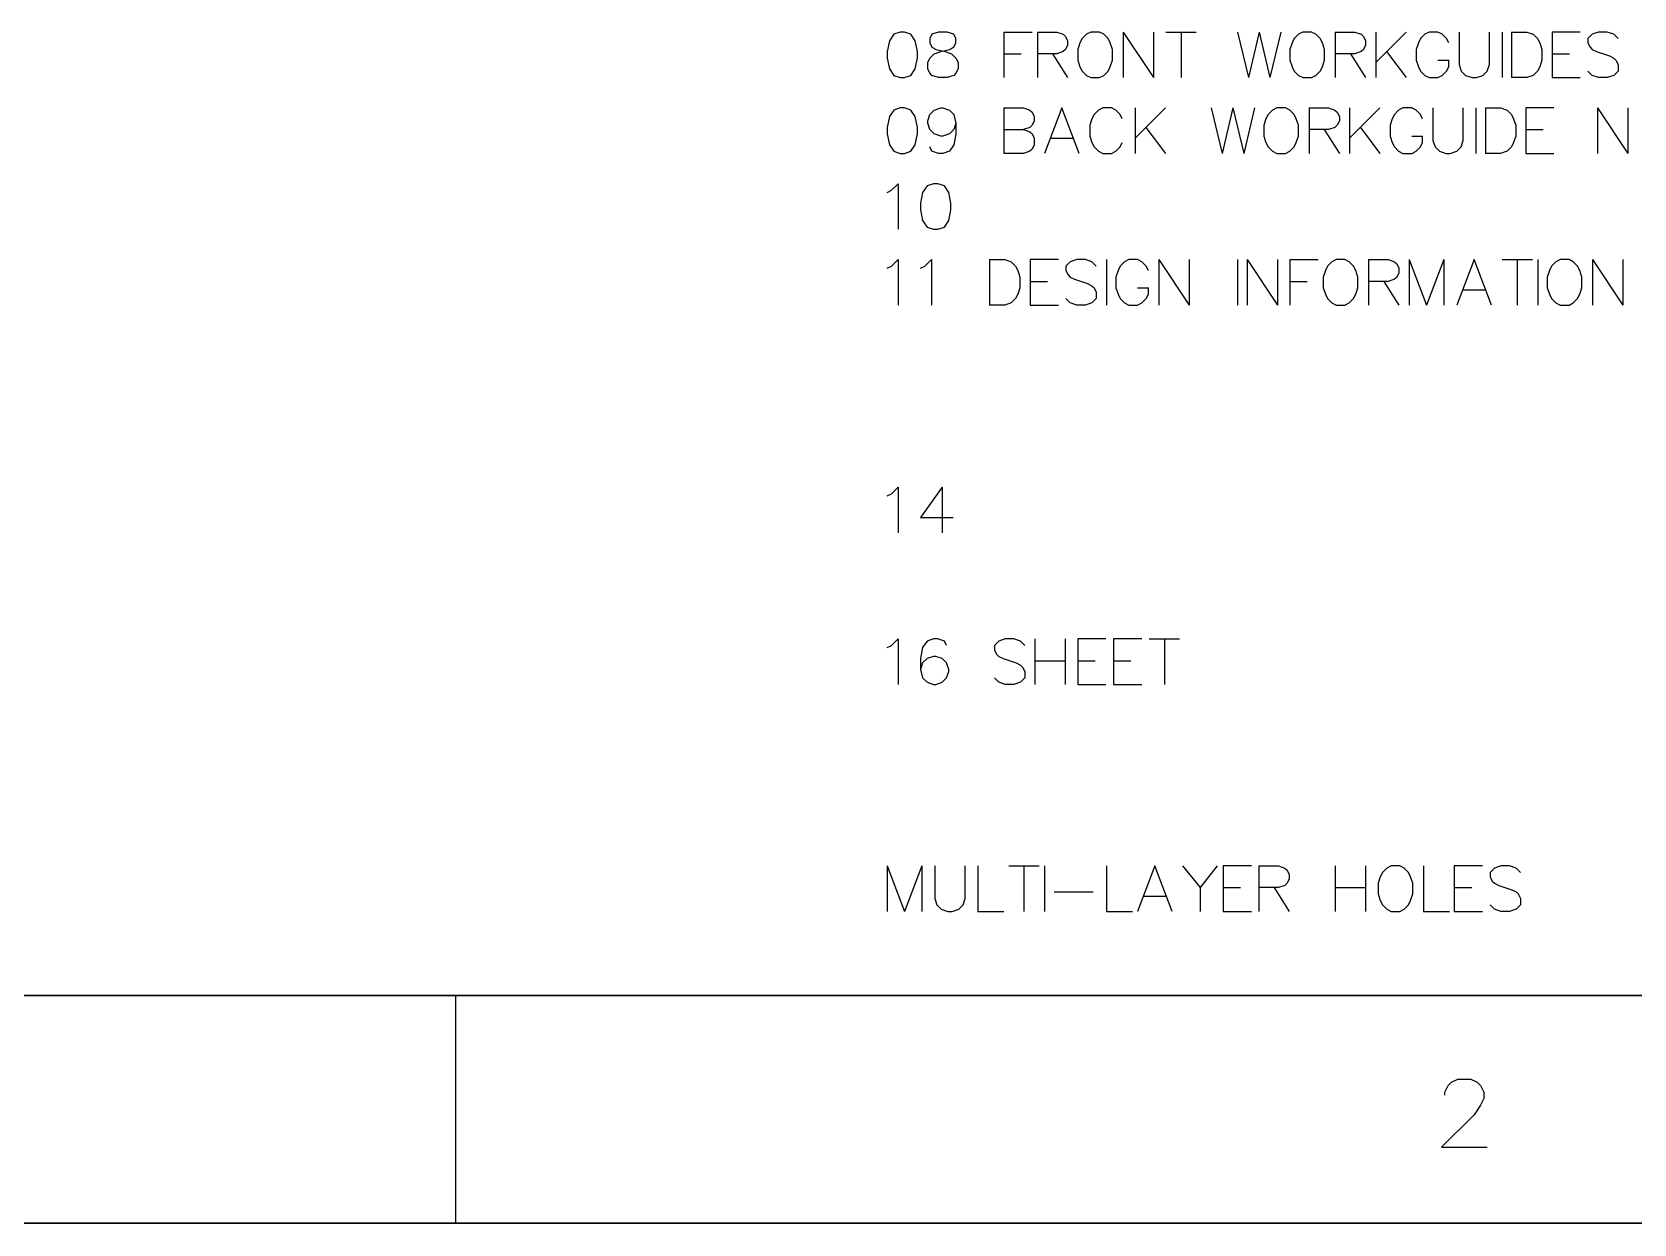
# Model space of a CAD drawing. Header units: millimetres. Extents: x 1.5 to 17.5, y 1 to 11.2.
# Drawn here: x 3.592 to 5.704, y 0.999 to 2.57 of the extents above; entities that cross this region are included whole.
import ezdxf

# ---------------------------------------------------------------- set-up
doc = ezdxf.new("R2010")
doc.units = ezdxf.units.MM
doc.header["$MEASUREMENT"] = 0
for name, color, linetype in [('Mechanical10', 56, 'Continuous'), ('Mechanical11', 56, 'Continuous'), ('Mechanical14', 56, 'Continuous'), ('Mechanical16', 56, 'Continuous'), ('Mechanical8', 56, 'Continuous'), ('Mechanical9', 56, 'Continuous'), ('MultiLayer', 9, 'Continuous')]:
    doc.layers.add(name, color=color, linetype=linetype)

msp = doc.modelspace()

# ---------------------------------------------------------------- linework, layer by layer
at = {"layer": 'Mechanical10'}
for p, q in [((4.7247, 2.3614), (4.7333, 2.37)), ((4.7333, 2.37), (4.7333, 2.31)), ((4.7716, 2.3671), (4.7658, 2.3586)), ((4.7801, 2.37), (4.7716, 2.3671)), ((4.7858, 2.37), (4.7801, 2.37)), ((4.7944, 2.3671), (4.7858, 2.37)), ((4.8001, 2.3586), (4.7944, 2.3671)), ((4.719, 2.3586), (4.7247, 2.3614)), ((4.7658, 2.3586), (4.763, 2.3443)), ((4.803, 2.3443), (4.8001, 2.3586)), ((4.763, 2.3443), (4.763, 2.3357)), ((4.763, 2.3357), (4.7658, 2.3214)), ((4.8001, 2.3214), (4.803, 2.3357)), ((4.803, 2.3357), (4.803, 2.3443)), ((4.7658, 2.3214), (4.7716, 2.3129)), ((4.7716, 2.3129), (4.7801, 2.31)), ((4.7801, 2.31), (4.7858, 2.31)), ((4.7858, 2.31), (4.7944, 2.3129)), ((4.7944, 2.3129), (4.8001, 2.3214))]:
    msp.add_line(p, q, dxfattribs=at)
at = {"layer": 'Mechanical11'}
for p, q in [((4.719, 2.2586), (4.7247, 2.2614)), ((4.7247, 2.2614), (4.7333, 2.27)), ((4.7333, 2.27), (4.7333, 2.21)), ((4.763, 2.2586), (4.7687, 2.2614)), ((4.7687, 2.2614), (4.7773, 2.27)), ((4.7773, 2.27), (4.7773, 2.21)), ((4.8541, 2.27), (4.8541, 2.21)), ((4.8541, 2.27), (4.8741, 2.27)), ((4.8741, 2.27), (4.8827, 2.2671)), ((4.8827, 2.2671), (4.8884, 2.2614)), ((4.8884, 2.2614), (4.8912, 2.2557)), ((4.9447, 2.27), (4.9075, 2.27)), ((4.9075, 2.27), (4.9075, 2.21)), ((4.9604, 2.2671), (4.9547, 2.2614)), ((4.9547, 2.2614), (4.9547, 2.2557)), ((4.9689, 2.27), (4.9604, 2.2671)), ((4.9804, 2.27), (4.9689, 2.27)), ((4.9889, 2.2671), (4.9804, 2.27)), ((4.9947, 2.2614), (4.9889, 2.2671)), ((5.0081, 2.27), (5.0081, 2.21)), ((5.0264, 2.2614), (5.0235, 2.2557)), ((5.0321, 2.2671), (5.0264, 2.2614)), ((5.0378, 2.27), (5.0321, 2.2671)), ((5.0492, 2.27), (5.0378, 2.27)), ((5.0549, 2.2671), (5.0492, 2.27)), ((5.0606, 2.2614), (5.0549, 2.2671)), ((5.0635, 2.2557), (5.0606, 2.2614)), ((5.0772, 2.27), (5.0772, 2.21)), ((5.0772, 2.27), (5.1172, 2.21)), ((5.1172, 2.27), (5.1172, 2.21)), ((5.1809, 2.27), (5.1809, 2.21)), ((5.1935, 2.27), (5.1935, 2.21)), ((5.1935, 2.27), (5.2335, 2.21)), ((5.2335, 2.27), (5.2335, 2.21)), ((5.25, 2.27), (5.25, 2.21)), ((5.25, 2.27), (5.2872, 2.27)), ((5.2997, 2.2614), (5.2969, 2.2557)), ((5.3054, 2.2671), (5.2997, 2.2614)), ((5.3112, 2.27), (5.3054, 2.2671)), ((5.3226, 2.27), (5.3112, 2.27)), ((5.3283, 2.2671), (5.3226, 2.27)), ((5.334, 2.2614), (5.3283, 2.2671)), ((5.3369, 2.2557), (5.334, 2.2614)), ((5.3537, 2.27), (5.3537, 2.21)), ((5.3537, 2.27), (5.3794, 2.27)), ((5.3794, 2.27), (5.388, 2.2671)), ((5.388, 2.2671), (5.3909, 2.2643)), ((5.3909, 2.2643), (5.3937, 2.2586)), ((5.4071, 2.27), (5.4071, 2.21)), ((5.4071, 2.27), (5.43, 2.21)), ((5.4528, 2.27), (5.43, 2.21)), ((5.4528, 2.27), (5.4528, 2.21)), ((5.4928, 2.27), (5.47, 2.21)), ((5.5157, 2.21), (5.4928, 2.27)), ((5.5297, 2.27), (5.5697, 2.27)), ((5.5497, 2.27), (5.5497, 2.21)), ((5.5768, 2.27), (5.5768, 2.21)), ((5.5951, 2.2614), (5.5922, 2.2557)), ((5.6008, 2.2671), (5.5951, 2.2614)), ((5.6065, 2.27), (5.6008, 2.2671)), ((5.618, 2.27), (5.6065, 2.27)), ((5.6237, 2.2671), (5.618, 2.27)), ((5.6294, 2.2614), (5.6237, 2.2671)), ((5.6322, 2.2557), (5.6294, 2.2614)), ((5.6491, 2.27), (5.6491, 2.21)), ((5.6491, 2.27), (5.6891, 2.21)), ((5.6891, 2.27), (5.6891, 2.21)), ((4.8912, 2.2557), (4.8941, 2.2471)), ((4.8941, 2.2471), (4.8941, 2.2329)), ((4.9075, 2.2414), (4.9304, 2.2414)), ((4.9547, 2.2557), (4.9575, 2.25)), ((4.9575, 2.25), (4.9604, 2.2471)), ((4.9604, 2.2471), (4.9661, 2.2443)), ((4.9661, 2.2443), (4.9832, 2.2386)), ((5.0235, 2.2557), (5.0206, 2.2471)), ((5.0206, 2.2471), (5.0206, 2.2329)), ((5.25, 2.2414), (5.2729, 2.2414)), ((5.2969, 2.2557), (5.294, 2.2471)), ((5.294, 2.2471), (5.294, 2.2329)), ((5.3397, 2.2471), (5.3369, 2.2557)), ((5.3397, 2.2329), (5.3397, 2.2471)), ((5.3794, 2.2414), (5.3537, 2.2414)), ((5.3737, 2.2414), (5.3937, 2.21)), ((5.388, 2.2443), (5.3794, 2.2414)), ((5.3909, 2.2471), (5.388, 2.2443)), ((5.3937, 2.2528), (5.3909, 2.2471)), ((5.3937, 2.2586), (5.3937, 2.2528)), ((5.5922, 2.2557), (5.5894, 2.2471)), ((5.5894, 2.2471), (5.5894, 2.2329)), ((5.6351, 2.2471), (5.6322, 2.2557)), ((5.6351, 2.2329), (5.6351, 2.2471)), ((4.8884, 2.2186), (4.8827, 2.2129)), ((4.8912, 2.2243), (4.8884, 2.2186)), ((4.8941, 2.2329), (4.8912, 2.2243)), ((4.9604, 2.2129), (4.9547, 2.2186)), ((4.9832, 2.2386), (4.9889, 2.2357)), ((4.9889, 2.2357), (4.9918, 2.2329)), ((4.9947, 2.2186), (4.9889, 2.2129)), ((4.9918, 2.2329), (4.9947, 2.2271)), ((4.9947, 2.2271), (4.9947, 2.2186)), ((5.0206, 2.2329), (5.0235, 2.2243)), ((5.0235, 2.2243), (5.0264, 2.2186)), ((5.0264, 2.2186), (5.0321, 2.2129)), ((5.0492, 2.2329), (5.0635, 2.2329)), ((5.0549, 2.2129), (5.0606, 2.2186)), ((5.0606, 2.2186), (5.0635, 2.2243)), ((5.0635, 2.2243), (5.0635, 2.2329)), ((5.294, 2.2329), (5.2969, 2.2243)), ((5.2969, 2.2243), (5.2997, 2.2186)), ((5.2997, 2.2186), (5.3054, 2.2129)), ((5.3283, 2.2129), (5.334, 2.2186)), ((5.334, 2.2186), (5.3369, 2.2243)), ((5.3369, 2.2243), (5.3397, 2.2329)), ((5.4786, 2.23), (5.5071, 2.23)), ((5.5894, 2.2329), (5.5922, 2.2243)), ((5.5922, 2.2243), (5.5951, 2.2186)), ((5.5951, 2.2186), (5.6008, 2.2129)), ((5.6237, 2.2129), (5.6294, 2.2186)), ((5.6294, 2.2186), (5.6322, 2.2243)), ((5.6322, 2.2243), (5.6351, 2.2329)), ((4.8741, 2.21), (4.8541, 2.21)), ((4.8827, 2.2129), (4.8741, 2.21)), ((4.9075, 2.21), (4.9447, 2.21)), ((4.9689, 2.21), (4.9604, 2.2129)), ((4.9804, 2.21), (4.9689, 2.21)), ((4.9889, 2.2129), (4.9804, 2.21)), ((5.0321, 2.2129), (5.0378, 2.21)), ((5.0378, 2.21), (5.0492, 2.21)), ((5.0492, 2.21), (5.0549, 2.2129)), ((5.3054, 2.2129), (5.3112, 2.21)), ((5.3112, 2.21), (5.3226, 2.21)), ((5.3226, 2.21), (5.3283, 2.2129)), ((5.6008, 2.2129), (5.6065, 2.21)), ((5.6065, 2.21), (5.618, 2.21)), ((5.618, 2.21), (5.6237, 2.2129))]:
    msp.add_line(p, q, dxfattribs=at)
at = {"layer": 'Mechanical14'}
for p, q in [((4.7247, 1.9614), (4.7333, 1.97)), ((4.7333, 1.97), (4.7333, 1.91)), ((4.7916, 1.97), (4.763, 1.93)), ((4.7916, 1.97), (4.7916, 1.91)), ((4.719, 1.9586), (4.7247, 1.9614)), ((4.763, 1.93), (4.8058, 1.93))]:
    msp.add_line(p, q, dxfattribs=at)
at = {"layer": 'Mechanical16'}
for p, q in [((4.719, 1.7586), (4.7247, 1.7614)), ((4.7247, 1.7614), (4.7333, 1.77)), ((4.7333, 1.77), (4.7333, 1.71)), ((4.7658, 1.7586), (4.763, 1.7443)), ((4.7716, 1.7671), (4.7658, 1.7586)), ((4.7801, 1.77), (4.7716, 1.7671)), ((4.7858, 1.77), (4.7801, 1.77)), ((4.7944, 1.7671), (4.7858, 1.77)), ((4.7973, 1.7614), (4.7944, 1.7671)), ((4.8661, 1.7671), (4.8604, 1.7614)), ((4.8604, 1.7614), (4.8604, 1.7557)), ((4.8604, 1.7557), (4.8633, 1.75)), ((4.8747, 1.77), (4.8661, 1.7671)), ((4.8861, 1.77), (4.8747, 1.77)), ((4.8947, 1.7671), (4.8861, 1.77)), ((4.9004, 1.7614), (4.8947, 1.7671)), ((4.9138, 1.77), (4.9138, 1.71)), ((4.9538, 1.77), (4.9538, 1.71)), ((5.0075, 1.77), (4.9704, 1.77)), ((4.9704, 1.77), (4.9704, 1.71)), ((5.0546, 1.77), (5.0175, 1.77)), ((5.0175, 1.77), (5.0175, 1.71)), ((5.0646, 1.77), (5.1046, 1.77)), ((5.0846, 1.77), (5.0846, 1.71)), ((4.763, 1.7443), (4.763, 1.73)), ((4.7658, 1.7386), (4.763, 1.73)), ((4.7716, 1.7443), (4.7658, 1.7386)), ((4.7801, 1.7471), (4.7716, 1.7443)), ((4.783, 1.7471), (4.7801, 1.7471)), ((4.7916, 1.7443), (4.783, 1.7471)), ((4.7973, 1.7386), (4.7916, 1.7443)), ((4.8001, 1.73), (4.7973, 1.7386)), ((4.8633, 1.75), (4.8661, 1.7471)), ((4.8661, 1.7471), (4.8718, 1.7443)), ((4.8718, 1.7443), (4.889, 1.7386)), ((4.889, 1.7386), (4.8947, 1.7357)), ((4.8947, 1.7357), (4.8975, 1.7329)), ((4.8975, 1.7329), (4.9004, 1.7271)), ((4.9138, 1.7414), (4.9538, 1.7414)), ((4.9704, 1.7414), (4.9932, 1.7414)), ((5.0175, 1.7414), (5.0404, 1.7414)), ((4.763, 1.73), (4.7658, 1.7186)), ((4.7658, 1.7186), (4.7716, 1.7129)), ((4.7716, 1.7129), (4.7801, 1.71)), ((4.783, 1.71), (4.7916, 1.7129)), ((4.7916, 1.7129), (4.7973, 1.7186)), ((4.7973, 1.7186), (4.8001, 1.7271)), ((4.8001, 1.7271), (4.8001, 1.73)), ((4.8661, 1.7129), (4.8604, 1.7186)), ((4.8747, 1.71), (4.8661, 1.7129)), ((4.8947, 1.7129), (4.8861, 1.71)), ((4.9004, 1.7186), (4.8947, 1.7129)), ((4.9004, 1.7271), (4.9004, 1.7186)), ((4.7801, 1.71), (4.783, 1.71)), ((4.8861, 1.71), (4.8747, 1.71)), ((4.9704, 1.71), (5.0075, 1.71)), ((5.0175, 1.71), (5.0546, 1.71)), ((5.4586, 1.1814), (5.4629, 1.1857)), ((5.4629, 1.1857), (5.4714, 1.19)), ((5.4714, 1.19), (5.4886, 1.19)), ((5.4886, 1.19), (5.4971, 1.1857)), ((5.4971, 1.1857), (5.5014, 1.1814)), ((5.4543, 1.1728), (5.4586, 1.1814)), ((5.4543, 1.1686), (5.4543, 1.1728)), ((5.5014, 1.1814), (5.5057, 1.1728)), ((5.5057, 1.1643), (5.5014, 1.1557)), ((5.5057, 1.1728), (5.5057, 1.1643)), ((5.4928, 1.1428), (5.45, 1.1)), ((5.5014, 1.1557), (5.4928, 1.1428)), ((5.45, 1.1), (5.51, 1.1))]:
    msp.add_line(p, q, dxfattribs=at)
at = {"layer": 'Mechanical16', "const_width": 0.002}
for points in [[(1.8, 1.3), (17.2, 1.3)], [(4.15, 1), (4.15, 1.3)], [(1.5, 1), (17.5, 1)]]:
    msp.add_lwpolyline(points, dxfattribs=at)
at = {"layer": 'Mechanical16', "const_width": 0.001}
for points in [[(4.1495, 1.3, 1), (4.1505, 1.3, 1)], [(4.1495, 1, 1), (4.1505, 1, 1)]]:
    msp.add_lwpolyline(points, format="xyb", close=True, dxfattribs=at)
at = {"layer": 'Mechanical8'}
for p, q in [((4.7219, 2.5586), (4.719, 2.5443)), ((4.7276, 2.5671), (4.7219, 2.5586)), ((4.7361, 2.57), (4.7276, 2.5671)), ((4.7419, 2.57), (4.7361, 2.57)), ((4.7504, 2.5671), (4.7419, 2.57)), ((4.7561, 2.5586), (4.7504, 2.5671)), ((4.759, 2.5443), (4.7561, 2.5586)), ((4.7781, 2.5671), (4.7753, 2.5614)), ((4.7753, 2.5614), (4.7753, 2.5557)), ((4.7753, 2.5557), (4.7781, 2.55)), ((4.7867, 2.57), (4.7781, 2.5671)), ((4.7981, 2.57), (4.7867, 2.57)), ((4.8067, 2.5671), (4.7981, 2.57)), ((4.8096, 2.5614), (4.8067, 2.5671)), ((4.8067, 2.55), (4.8096, 2.5557)), ((4.8096, 2.5557), (4.8096, 2.5614)), ((4.873, 2.57), (4.873, 2.51)), ((4.873, 2.57), (4.9101, 2.57)), ((4.917, 2.57), (4.917, 2.51)), ((4.917, 2.57), (4.9427, 2.57)), ((4.9427, 2.57), (4.9512, 2.5671)), ((4.9512, 2.5671), (4.9541, 2.5643)), ((4.9541, 2.5643), (4.9569, 2.5586)), ((4.9569, 2.5586), (4.9569, 2.5528)), ((4.9732, 2.5557), (4.9704, 2.5471)), ((4.9761, 2.5614), (4.9732, 2.5557)), ((4.9818, 2.5671), (4.9761, 2.5614)), ((4.9875, 2.57), (4.9818, 2.5671)), ((4.9989, 2.57), (4.9875, 2.57)), ((5.0047, 2.5671), (4.9989, 2.57)), ((5.0104, 2.5614), (5.0047, 2.5671)), ((5.0132, 2.5557), (5.0104, 2.5614)), ((5.0161, 2.5471), (5.0132, 2.5557)), ((5.0301, 2.57), (5.0301, 2.51)), ((5.0301, 2.57), (5.0701, 2.51)), ((5.0701, 2.57), (5.0701, 2.51)), ((5.0866, 2.57), (5.1266, 2.57)), ((5.1066, 2.57), (5.1066, 2.51)), ((5.1809, 2.57), (5.1952, 2.51)), ((5.2095, 2.57), (5.1952, 2.51)), ((5.2095, 2.57), (5.2237, 2.51)), ((5.238, 2.57), (5.2237, 2.51)), ((5.2529, 2.5557), (5.25, 2.5471)), ((5.2557, 2.5614), (5.2529, 2.5557)), ((5.2615, 2.5671), (5.2557, 2.5614)), ((5.2672, 2.57), (5.2615, 2.5671)), ((5.2786, 2.57), (5.2672, 2.57)), ((5.2843, 2.5671), (5.2786, 2.57)), ((5.29, 2.5614), (5.2843, 2.5671)), ((5.2929, 2.5557), (5.29, 2.5614)), ((5.2957, 2.5471), (5.2929, 2.5557)), ((5.3097, 2.57), (5.3097, 2.51)), ((5.3097, 2.57), (5.3354, 2.57)), ((5.3354, 2.57), (5.344, 2.5671)), ((5.344, 2.5671), (5.3469, 2.5643)), ((5.3469, 2.5643), (5.3497, 2.5586)), ((5.3497, 2.5586), (5.3497, 2.5528)), ((5.3631, 2.57), (5.3631, 2.51)), ((5.4031, 2.57), (5.3631, 2.53)), ((5.4194, 2.5557), (5.4166, 2.5471)), ((5.4223, 2.5614), (5.4194, 2.5557)), ((5.428, 2.5671), (5.4223, 2.5614)), ((5.4337, 2.57), (5.428, 2.5671)), ((5.4451, 2.57), (5.4337, 2.57)), ((5.4508, 2.5671), (5.4451, 2.57)), ((5.4566, 2.5614), (5.4508, 2.5671)), ((5.4594, 2.5557), (5.4566, 2.5614)), ((5.4731, 2.57), (5.4731, 2.5271)), ((5.5131, 2.5271), (5.5131, 2.57)), ((5.5297, 2.57), (5.5297, 2.51)), ((5.5423, 2.57), (5.5423, 2.51)), ((5.5423, 2.57), (5.5622, 2.57)), ((5.5622, 2.57), (5.5708, 2.5671)), ((5.5708, 2.5671), (5.5765, 2.5614)), ((5.5765, 2.5614), (5.5794, 2.5557)), ((5.5794, 2.5557), (5.5822, 2.5471)), ((5.6328, 2.57), (5.5957, 2.57)), ((5.5957, 2.57), (5.5957, 2.51)), ((5.6485, 2.5671), (5.6428, 2.5614)), ((5.6428, 2.5614), (5.6428, 2.5557)), ((5.6428, 2.5557), (5.6457, 2.55)), ((5.6571, 2.57), (5.6485, 2.5671)), ((5.6685, 2.57), (5.6571, 2.57)), ((5.6771, 2.5671), (5.6685, 2.57)), ((5.6828, 2.5614), (5.6771, 2.5671)), ((4.719, 2.5443), (4.719, 2.5357)), ((4.719, 2.5357), (4.7219, 2.5214)), ((4.7561, 2.5214), (4.759, 2.5357)), ((4.759, 2.5357), (4.759, 2.5443)), ((4.7724, 2.53), (4.7753, 2.5357)), ((4.7753, 2.5357), (4.781, 2.5414)), ((4.7781, 2.55), (4.7838, 2.5471)), ((4.781, 2.5414), (4.7896, 2.5443)), ((4.7838, 2.5471), (4.7953, 2.5443)), ((4.7896, 2.5443), (4.801, 2.5471)), ((4.7953, 2.5443), (4.8038, 2.5414)), ((4.801, 2.5471), (4.8067, 2.55)), ((4.8038, 2.5414), (4.8096, 2.5357)), ((4.8096, 2.5357), (4.8124, 2.53)), ((4.873, 2.5414), (4.8958, 2.5414)), ((4.9427, 2.5414), (4.917, 2.5414)), ((4.937, 2.5414), (4.9569, 2.51)), ((4.9512, 2.5443), (4.9427, 2.5414)), ((4.9541, 2.5471), (4.9512, 2.5443)), ((4.9569, 2.5528), (4.9541, 2.5471)), ((4.9704, 2.5471), (4.9704, 2.5329)), ((5.0161, 2.5329), (5.0161, 2.5471)), ((5.25, 2.5471), (5.25, 2.5329)), ((5.2957, 2.5329), (5.2957, 2.5471)), ((5.3354, 2.5414), (5.3097, 2.5414)), ((5.3297, 2.5414), (5.3497, 2.51)), ((5.344, 2.5443), (5.3354, 2.5414)), ((5.3469, 2.5471), (5.344, 2.5443)), ((5.3497, 2.5528), (5.3469, 2.5471)), ((5.3774, 2.5443), (5.4031, 2.51)), ((5.4166, 2.5471), (5.4166, 2.5329)), ((5.5822, 2.5471), (5.5822, 2.5329)), ((5.5957, 2.5414), (5.6185, 2.5414)), ((5.6457, 2.55), (5.6485, 2.5471)), ((5.6485, 2.5471), (5.6542, 2.5443)), ((5.6542, 2.5443), (5.6714, 2.5386)), ((5.6714, 2.5386), (5.6771, 2.5357)), ((5.6771, 2.5357), (5.6799, 2.5329)), ((4.7219, 2.5214), (4.7276, 2.5129)), ((4.7504, 2.5129), (4.7561, 2.5214)), ((4.7724, 2.5214), (4.7724, 2.53)), ((4.7753, 2.5157), (4.7724, 2.5214)), ((4.7781, 2.5129), (4.7753, 2.5157)), ((4.8096, 2.5157), (4.8067, 2.5129)), ((4.8124, 2.5214), (4.8096, 2.5157)), ((4.8124, 2.53), (4.8124, 2.5214)), ((4.9704, 2.5329), (4.9732, 2.5243)), ((4.9732, 2.5243), (4.9761, 2.5186)), ((4.9761, 2.5186), (4.9818, 2.5129)), ((5.0047, 2.5129), (5.0104, 2.5186)), ((5.0104, 2.5186), (5.0132, 2.5243)), ((5.0132, 2.5243), (5.0161, 2.5329)), ((5.25, 2.5329), (5.2529, 2.5243)), ((5.2529, 2.5243), (5.2557, 2.5186)), ((5.2557, 2.5186), (5.2615, 2.5129)), ((5.2843, 2.5129), (5.29, 2.5186)), ((5.29, 2.5186), (5.2929, 2.5243)), ((5.2929, 2.5243), (5.2957, 2.5329)), ((5.4166, 2.5329), (5.4194, 2.5243)), ((5.4194, 2.5243), (5.4223, 2.5186)), ((5.4223, 2.5186), (5.428, 2.5129)), ((5.4451, 2.5329), (5.4594, 2.5329)), ((5.4508, 2.5129), (5.4566, 2.5186)), ((5.4566, 2.5186), (5.4594, 2.5243)), ((5.4594, 2.5243), (5.4594, 2.5329)), ((5.4731, 2.5271), (5.476, 2.5186)), ((5.476, 2.5186), (5.4817, 2.5129)), ((5.5045, 2.5129), (5.5103, 2.5186)), ((5.5103, 2.5186), (5.5131, 2.5271)), ((5.5765, 2.5186), (5.5708, 2.5129)), ((5.5794, 2.5243), (5.5765, 2.5186)), ((5.5822, 2.5329), (5.5794, 2.5243)), ((5.6485, 2.5129), (5.6428, 2.5186)), ((5.6828, 2.5186), (5.6771, 2.5129)), ((5.6799, 2.5329), (5.6828, 2.5271)), ((5.6828, 2.5271), (5.6828, 2.5186)), ((4.7276, 2.5129), (4.7361, 2.51)), ((4.7361, 2.51), (4.7419, 2.51)), ((4.7419, 2.51), (4.7504, 2.5129)), ((4.7867, 2.51), (4.7781, 2.5129)), ((4.7981, 2.51), (4.7867, 2.51)), ((4.8067, 2.5129), (4.7981, 2.51)), ((4.9818, 2.5129), (4.9875, 2.51)), ((4.9875, 2.51), (4.9989, 2.51)), ((4.9989, 2.51), (5.0047, 2.5129)), ((5.2615, 2.5129), (5.2672, 2.51)), ((5.2672, 2.51), (5.2786, 2.51)), ((5.2786, 2.51), (5.2843, 2.5129)), ((5.428, 2.5129), (5.4337, 2.51)), ((5.4337, 2.51), (5.4451, 2.51)), ((5.4451, 2.51), (5.4508, 2.5129)), ((5.4817, 2.5129), (5.4903, 2.51)), ((5.4903, 2.51), (5.496, 2.51)), ((5.496, 2.51), (5.5045, 2.5129)), ((5.5622, 2.51), (5.5423, 2.51)), ((5.5708, 2.5129), (5.5622, 2.51)), ((5.5957, 2.51), (5.6328, 2.51)), ((5.6571, 2.51), (5.6485, 2.5129)), ((5.6685, 2.51), (5.6571, 2.51)), ((5.6771, 2.5129), (5.6685, 2.51))]:
    msp.add_line(p, q, dxfattribs=at)
at = {"layer": 'Mechanical9'}
for p, q in [((4.7219, 2.4586), (4.719, 2.4443)), ((4.7276, 2.4671), (4.7219, 2.4586)), ((4.7361, 2.47), (4.7276, 2.4671)), ((4.7419, 2.47), (4.7361, 2.47)), ((4.7504, 2.4671), (4.7419, 2.47)), ((4.7561, 2.4586), (4.7504, 2.4671)), ((4.759, 2.4443), (4.7561, 2.4586)), ((4.7724, 2.4528), (4.7753, 2.4614)), ((4.7724, 2.45), (4.7724, 2.4528)), ((4.7753, 2.4614), (4.781, 2.4671)), ((4.781, 2.4671), (4.7896, 2.47)), ((4.7896, 2.47), (4.7924, 2.47)), ((4.7924, 2.47), (4.801, 2.4671)), ((4.801, 2.4671), (4.8067, 2.4614)), ((4.8067, 2.4614), (4.8096, 2.45)), ((4.873, 2.47), (4.873, 2.41)), ((4.873, 2.47), (4.8987, 2.47)), ((4.8987, 2.47), (4.9072, 2.4671)), ((4.9072, 2.4671), (4.9101, 2.4643)), ((4.9101, 2.4643), (4.913, 2.4586)), ((4.913, 2.4528), (4.9101, 2.4471)), ((4.913, 2.4586), (4.913, 2.4528)), ((4.9492, 2.47), (4.9264, 2.41)), ((4.9721, 2.41), (4.9492, 2.47)), ((4.9889, 2.4557), (4.9861, 2.4471)), ((4.9918, 2.4614), (4.9889, 2.4557)), ((4.9975, 2.4671), (4.9918, 2.4614)), ((5.0032, 2.47), (4.9975, 2.4671)), ((5.0147, 2.47), (5.0032, 2.47)), ((5.0204, 2.4671), (5.0147, 2.47)), ((5.0261, 2.4614), (5.0204, 2.4671)), ((5.0289, 2.4557), (5.0261, 2.4614)), ((5.0458, 2.47), (5.0458, 2.41)), ((5.0858, 2.47), (5.0458, 2.43)), ((5.1463, 2.47), (5.1606, 2.41)), ((5.1749, 2.47), (5.1606, 2.41)), ((5.1749, 2.47), (5.1892, 2.41)), ((5.2035, 2.47), (5.1892, 2.41)), ((5.2183, 2.4557), (5.2155, 2.4471)), ((5.2212, 2.4614), (5.2183, 2.4557)), ((5.2269, 2.4671), (5.2212, 2.4614)), ((5.2326, 2.47), (5.2269, 2.4671)), ((5.244, 2.47), (5.2326, 2.47)), ((5.2497, 2.4671), (5.244, 2.47)), ((5.2555, 2.4614), (5.2497, 2.4671)), ((5.2583, 2.4557), (5.2555, 2.4614)), ((5.2612, 2.4471), (5.2583, 2.4557)), ((5.2752, 2.47), (5.2752, 2.41)), ((5.2752, 2.47), (5.3009, 2.47)), ((5.3009, 2.47), (5.3094, 2.4671)), ((5.3094, 2.4671), (5.3123, 2.4643)), ((5.3123, 2.4643), (5.3152, 2.4586)), ((5.3152, 2.4528), (5.3123, 2.4471)), ((5.3152, 2.4586), (5.3152, 2.4528)), ((5.3286, 2.47), (5.3286, 2.41)), ((5.3686, 2.47), (5.3286, 2.43)), ((5.3849, 2.4557), (5.382, 2.4471)), ((5.3877, 2.4614), (5.3849, 2.4557)), ((5.3934, 2.4671), (5.3877, 2.4614)), ((5.3991, 2.47), (5.3934, 2.4671)), ((5.4106, 2.47), (5.3991, 2.47)), ((5.4163, 2.4671), (5.4106, 2.47)), ((5.422, 2.4614), (5.4163, 2.4671)), ((5.4248, 2.4557), (5.422, 2.4614)), ((5.4386, 2.47), (5.4386, 2.4271)), ((5.4786, 2.4271), (5.4786, 2.47)), ((5.4951, 2.47), (5.4951, 2.41)), ((5.5077, 2.47), (5.5077, 2.41)), ((5.5077, 2.47), (5.5277, 2.47)), ((5.5277, 2.47), (5.5363, 2.4671)), ((5.5363, 2.4671), (5.542, 2.4614)), ((5.542, 2.4614), (5.5448, 2.4557)), ((5.5448, 2.4557), (5.5477, 2.4471)), ((5.5982, 2.47), (5.5611, 2.47)), ((5.5611, 2.47), (5.5611, 2.41)), ((5.6554, 2.47), (5.6554, 2.41)), ((5.6554, 2.47), (5.6954, 2.41)), ((5.6954, 2.47), (5.6954, 2.41)), ((4.719, 2.4443), (4.719, 2.4357)), ((4.719, 2.4357), (4.7219, 2.4214)), ((4.7561, 2.4214), (4.759, 2.4357)), ((4.759, 2.4357), (4.759, 2.4443)), ((4.7753, 2.4414), (4.7724, 2.45)), ((4.781, 2.4357), (4.7753, 2.4414)), ((4.7896, 2.4329), (4.781, 2.4357)), ((4.7924, 2.4329), (4.7896, 2.4329)), ((4.801, 2.4357), (4.7924, 2.4329)), ((4.8067, 2.4414), (4.801, 2.4357)), ((4.8096, 2.45), (4.8067, 2.4414)), ((4.8096, 2.4357), (4.8067, 2.4214)), ((4.8096, 2.45), (4.8096, 2.4357)), ((4.873, 2.4414), (4.8987, 2.4414)), ((4.9072, 2.4443), (4.8987, 2.4414)), ((4.8987, 2.4414), (4.9072, 2.4386)), ((4.9101, 2.4471), (4.9072, 2.4443)), ((4.9072, 2.4386), (4.9101, 2.4357)), ((4.9101, 2.4357), (4.913, 2.43)), ((4.913, 2.43), (4.913, 2.4214)), ((4.935, 2.43), (4.9635, 2.43)), ((4.9861, 2.4471), (4.9861, 2.4329)), ((4.9861, 2.4329), (4.9889, 2.4243)), ((5.0601, 2.4443), (5.0858, 2.41)), ((5.2155, 2.4471), (5.2155, 2.4329)), ((5.2155, 2.4329), (5.2183, 2.4243)), ((5.2583, 2.4243), (5.2612, 2.4329)), ((5.2612, 2.4329), (5.2612, 2.4471)), ((5.3009, 2.4414), (5.2752, 2.4414)), ((5.2952, 2.4414), (5.3152, 2.41)), ((5.3094, 2.4443), (5.3009, 2.4414)), ((5.3123, 2.4471), (5.3094, 2.4443)), ((5.3429, 2.4443), (5.3686, 2.41)), ((5.382, 2.4471), (5.382, 2.4329)), ((5.382, 2.4329), (5.3849, 2.4243)), ((5.4106, 2.4329), (5.4248, 2.4329)), ((5.4248, 2.4243), (5.4248, 2.4329)), ((5.5477, 2.4329), (5.5448, 2.4243)), ((5.5477, 2.4471), (5.5477, 2.4329)), ((5.5611, 2.4414), (5.584, 2.4414)), ((4.7219, 2.4214), (4.7276, 2.4129)), ((4.7276, 2.4129), (4.7361, 2.41)), ((4.7361, 2.41), (4.7419, 2.41)), ((4.7419, 2.41), (4.7504, 2.4129)), ((4.7504, 2.4129), (4.7561, 2.4214)), ((4.7781, 2.4129), (4.7753, 2.4186)), ((4.7867, 2.41), (4.7781, 2.4129)), ((4.7924, 2.41), (4.7867, 2.41)), ((4.801, 2.4129), (4.7924, 2.41)), ((4.8067, 2.4214), (4.801, 2.4129)), ((4.8987, 2.41), (4.873, 2.41)), ((4.9072, 2.4129), (4.8987, 2.41)), ((4.9101, 2.4157), (4.9072, 2.4129)), ((4.913, 2.4214), (4.9101, 2.4157)), ((4.9889, 2.4243), (4.9918, 2.4186)), ((4.9918, 2.4186), (4.9975, 2.4129)), ((4.9975, 2.4129), (5.0032, 2.41)), ((5.0032, 2.41), (5.0147, 2.41)), ((5.0147, 2.41), (5.0204, 2.4129)), ((5.0204, 2.4129), (5.0261, 2.4186)), ((5.0261, 2.4186), (5.0289, 2.4243)), ((5.2183, 2.4243), (5.2212, 2.4186)), ((5.2212, 2.4186), (5.2269, 2.4129)), ((5.2269, 2.4129), (5.2326, 2.41)), ((5.2326, 2.41), (5.244, 2.41)), ((5.244, 2.41), (5.2497, 2.4129)), ((5.2497, 2.4129), (5.2555, 2.4186)), ((5.2555, 2.4186), (5.2583, 2.4243)), ((5.3849, 2.4243), (5.3877, 2.4186)), ((5.3877, 2.4186), (5.3934, 2.4129)), ((5.3934, 2.4129), (5.3991, 2.41)), ((5.3991, 2.41), (5.4106, 2.41)), ((5.4106, 2.41), (5.4163, 2.4129)), ((5.4163, 2.4129), (5.422, 2.4186)), ((5.422, 2.4186), (5.4248, 2.4243)), ((5.4386, 2.4271), (5.4414, 2.4186)), ((5.4414, 2.4186), (5.4471, 2.4129)), ((5.4471, 2.4129), (5.4557, 2.41)), ((5.4557, 2.41), (5.4614, 2.41)), ((5.4614, 2.41), (5.47, 2.4129)), ((5.47, 2.4129), (5.4757, 2.4186)), ((5.4757, 2.4186), (5.4786, 2.4271)), ((5.5277, 2.41), (5.5077, 2.41)), ((5.5363, 2.4129), (5.5277, 2.41)), ((5.542, 2.4186), (5.5363, 2.4129)), ((5.5448, 2.4243), (5.542, 2.4186)), ((5.5611, 2.41), (5.5982, 2.41))]:
    msp.add_line(p, q, dxfattribs=at)
at = {"layer": 'MultiLayer'}
for p, q in [((4.719, 1.471), (4.719, 1.411)), ((4.719, 1.471), (4.7419, 1.411)), ((4.7647, 1.471), (4.7419, 1.411)), ((4.7647, 1.471), (4.7647, 1.411)), ((4.7818, 1.471), (4.7818, 1.4281)), ((4.8218, 1.4281), (4.8218, 1.471)), ((4.8384, 1.471), (4.8384, 1.411)), ((4.8793, 1.471), (4.9192, 1.471)), ((4.8992, 1.471), (4.8992, 1.411)), ((4.9264, 1.471), (4.9264, 1.411)), ((5.0081, 1.471), (5.0081, 1.411)), ((5.0718, 1.471), (5.0489, 1.411)), ((5.0946, 1.411), (5.0718, 1.471)), ((5.1086, 1.471), (5.1315, 1.4424)), ((5.1543, 1.471), (5.1315, 1.4424)), ((5.1992, 1.471), (5.162, 1.471)), ((5.162, 1.471), (5.162, 1.411)), ((5.2092, 1.471), (5.2092, 1.411)), ((5.2092, 1.471), (5.2349, 1.471)), ((5.2349, 1.471), (5.2435, 1.4681)), ((5.2435, 1.4681), (5.2463, 1.4653)), ((5.2463, 1.4653), (5.2492, 1.4596)), ((5.2492, 1.4596), (5.2492, 1.4538)), ((5.3097, 1.471), (5.3097, 1.411)), ((5.3497, 1.471), (5.3497, 1.411)), ((5.372, 1.4624), (5.3691, 1.4567)), ((5.3777, 1.4681), (5.372, 1.4624)), ((5.3834, 1.471), (5.3777, 1.4681)), ((5.3949, 1.471), (5.3834, 1.471)), ((5.4006, 1.4681), (5.3949, 1.471)), ((5.4063, 1.4624), (5.4006, 1.4681)), ((5.4091, 1.4567), (5.4063, 1.4624)), ((5.426, 1.471), (5.426, 1.411)), ((5.504, 1.471), (5.4668, 1.471)), ((5.4668, 1.471), (5.4668, 1.411)), ((5.5197, 1.4681), (5.514, 1.4624)), ((5.514, 1.4624), (5.514, 1.4567)), ((5.5283, 1.471), (5.5197, 1.4681)), ((5.5397, 1.471), (5.5283, 1.471)), ((5.5483, 1.4681), (5.5397, 1.471)), ((5.554, 1.4624), (5.5483, 1.4681)), ((4.939, 1.4367), (4.9904, 1.4367)), ((5.1315, 1.4424), (5.1315, 1.411)), ((5.162, 1.4424), (5.1849, 1.4424)), ((5.2349, 1.4424), (5.2092, 1.4424)), ((5.2292, 1.4424), (5.2492, 1.411)), ((5.2435, 1.4453), (5.2349, 1.4424)), ((5.2463, 1.4481), (5.2435, 1.4453)), ((5.2492, 1.4538), (5.2463, 1.4481)), ((5.3097, 1.4424), (5.3497, 1.4424)), ((5.3691, 1.4567), (5.3663, 1.4481)), ((5.3663, 1.4481), (5.3663, 1.4339)), ((5.412, 1.4481), (5.4091, 1.4567)), ((5.412, 1.4339), (5.412, 1.4481)), ((5.4668, 1.4424), (5.4897, 1.4424)), ((5.514, 1.4567), (5.5168, 1.451)), ((5.5168, 1.451), (5.5197, 1.4481)), ((5.5197, 1.4481), (5.5254, 1.4453)), ((5.5254, 1.4453), (5.5425, 1.4396)), ((5.5425, 1.4396), (5.5483, 1.4367)), ((5.5483, 1.4367), (5.5511, 1.4339)), ((4.7818, 1.4281), (4.7847, 1.4196)), ((4.7847, 1.4196), (4.7904, 1.4139)), ((4.8133, 1.4139), (4.819, 1.4196)), ((4.819, 1.4196), (4.8218, 1.4281)), ((5.0575, 1.431), (5.0861, 1.431)), ((5.3663, 1.4339), (5.3691, 1.4253)), ((5.3691, 1.4253), (5.372, 1.4196)), ((5.372, 1.4196), (5.3777, 1.4139)), ((5.4006, 1.4139), (5.4063, 1.4196)), ((5.4063, 1.4196), (5.4091, 1.4253)), ((5.4091, 1.4253), (5.412, 1.4339)), ((5.5197, 1.4139), (5.514, 1.4196)), ((5.554, 1.4196), (5.5483, 1.4139)), ((5.5511, 1.4339), (5.554, 1.4281)), ((5.554, 1.4281), (5.554, 1.4196)), ((4.7904, 1.4139), (4.799, 1.411)), ((4.799, 1.411), (4.8047, 1.411)), ((4.8047, 1.411), (4.8133, 1.4139)), ((4.8384, 1.411), (4.8727, 1.411)), ((5.0081, 1.411), (5.0424, 1.411)), ((5.162, 1.411), (5.1992, 1.411)), ((5.3777, 1.4139), (5.3834, 1.411)), ((5.3834, 1.411), (5.3949, 1.411)), ((5.3949, 1.411), (5.4006, 1.4139)), ((5.426, 1.411), (5.4603, 1.411)), ((5.4668, 1.411), (5.504, 1.411)), ((5.5283, 1.411), (5.5197, 1.4139)), ((5.5397, 1.411), (5.5283, 1.411)), ((5.5483, 1.4139), (5.5397, 1.411))]:
    msp.add_line(p, q, dxfattribs=at)

doc.saveas('drawing.dxf')
